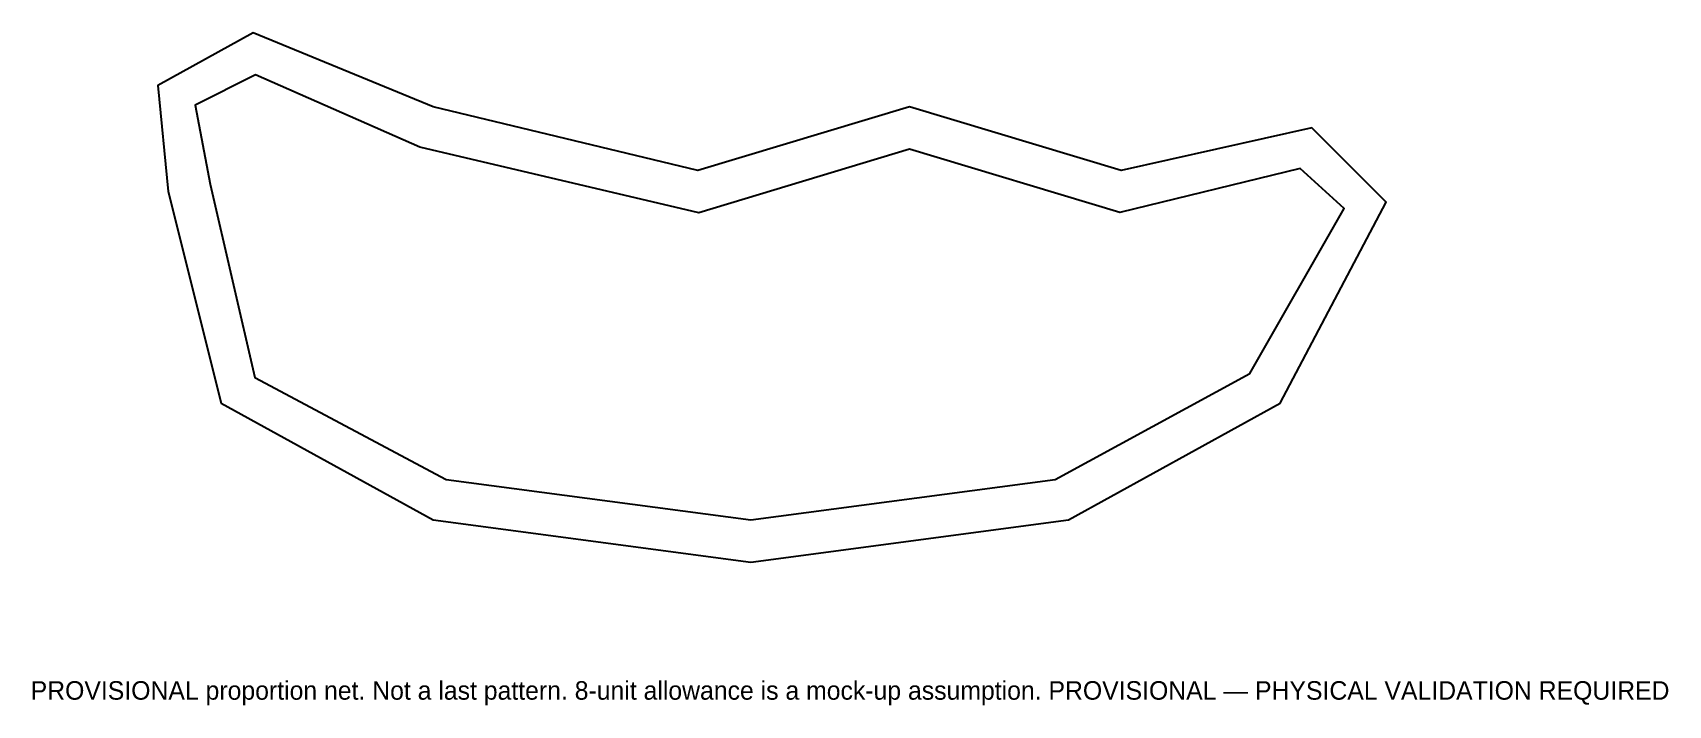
# Model space of a CAD drawing. Header units: millimetres. Extents: x 0 to 309, y -13 to 114.
import ezdxf

# ---------------------------------------------------------------- set-up
doc = ezdxf.new("R2010")
doc.units = ezdxf.units.MM

msp = doc.modelspace()

# ---------------------------------------------------------------- linework, layer by layer
at = {"layer": 'ALLOWANCE_ASSUMPTION'}
msp.add_lwpolyline([(33.882, 85.372), (42.337, 48.883), (78.499, 29.6), (136, 22), (193.501, 29.6), (230.291, 49.605), (248.09, 80.801), (239.763, 88.319), (205.709, 80.005), (166, 92), (126.224, 80.003), (73.536, 92.389), (42.466, 106.014), (31.089, 100.291)], close=True, dxfattribs=at)
at = {"layer": 'NET'}
msp.add_lwpolyline([(26, 84), (36, 44), (76, 22), (136, 14), (196, 22), (236, 44), (256, 82), (242, 96), (206, 88), (166, 100), (126, 88), (76, 100), (42, 114), (24, 104)], close=True, dxfattribs=at)

# ---------------------------------------------------------------- texts
at = {"layer": 'NOTE'}
msp.add_text('PROVISIONAL proportion net. Not a last pattern. 8-unit allowance is a mock-up assumption. PROVISIONAL — PHYSICAL VALIDATION REQUIRED', height=3.5, dxfattribs=at).set_placement((0, -12))

doc.saveas('drawing.dxf')
